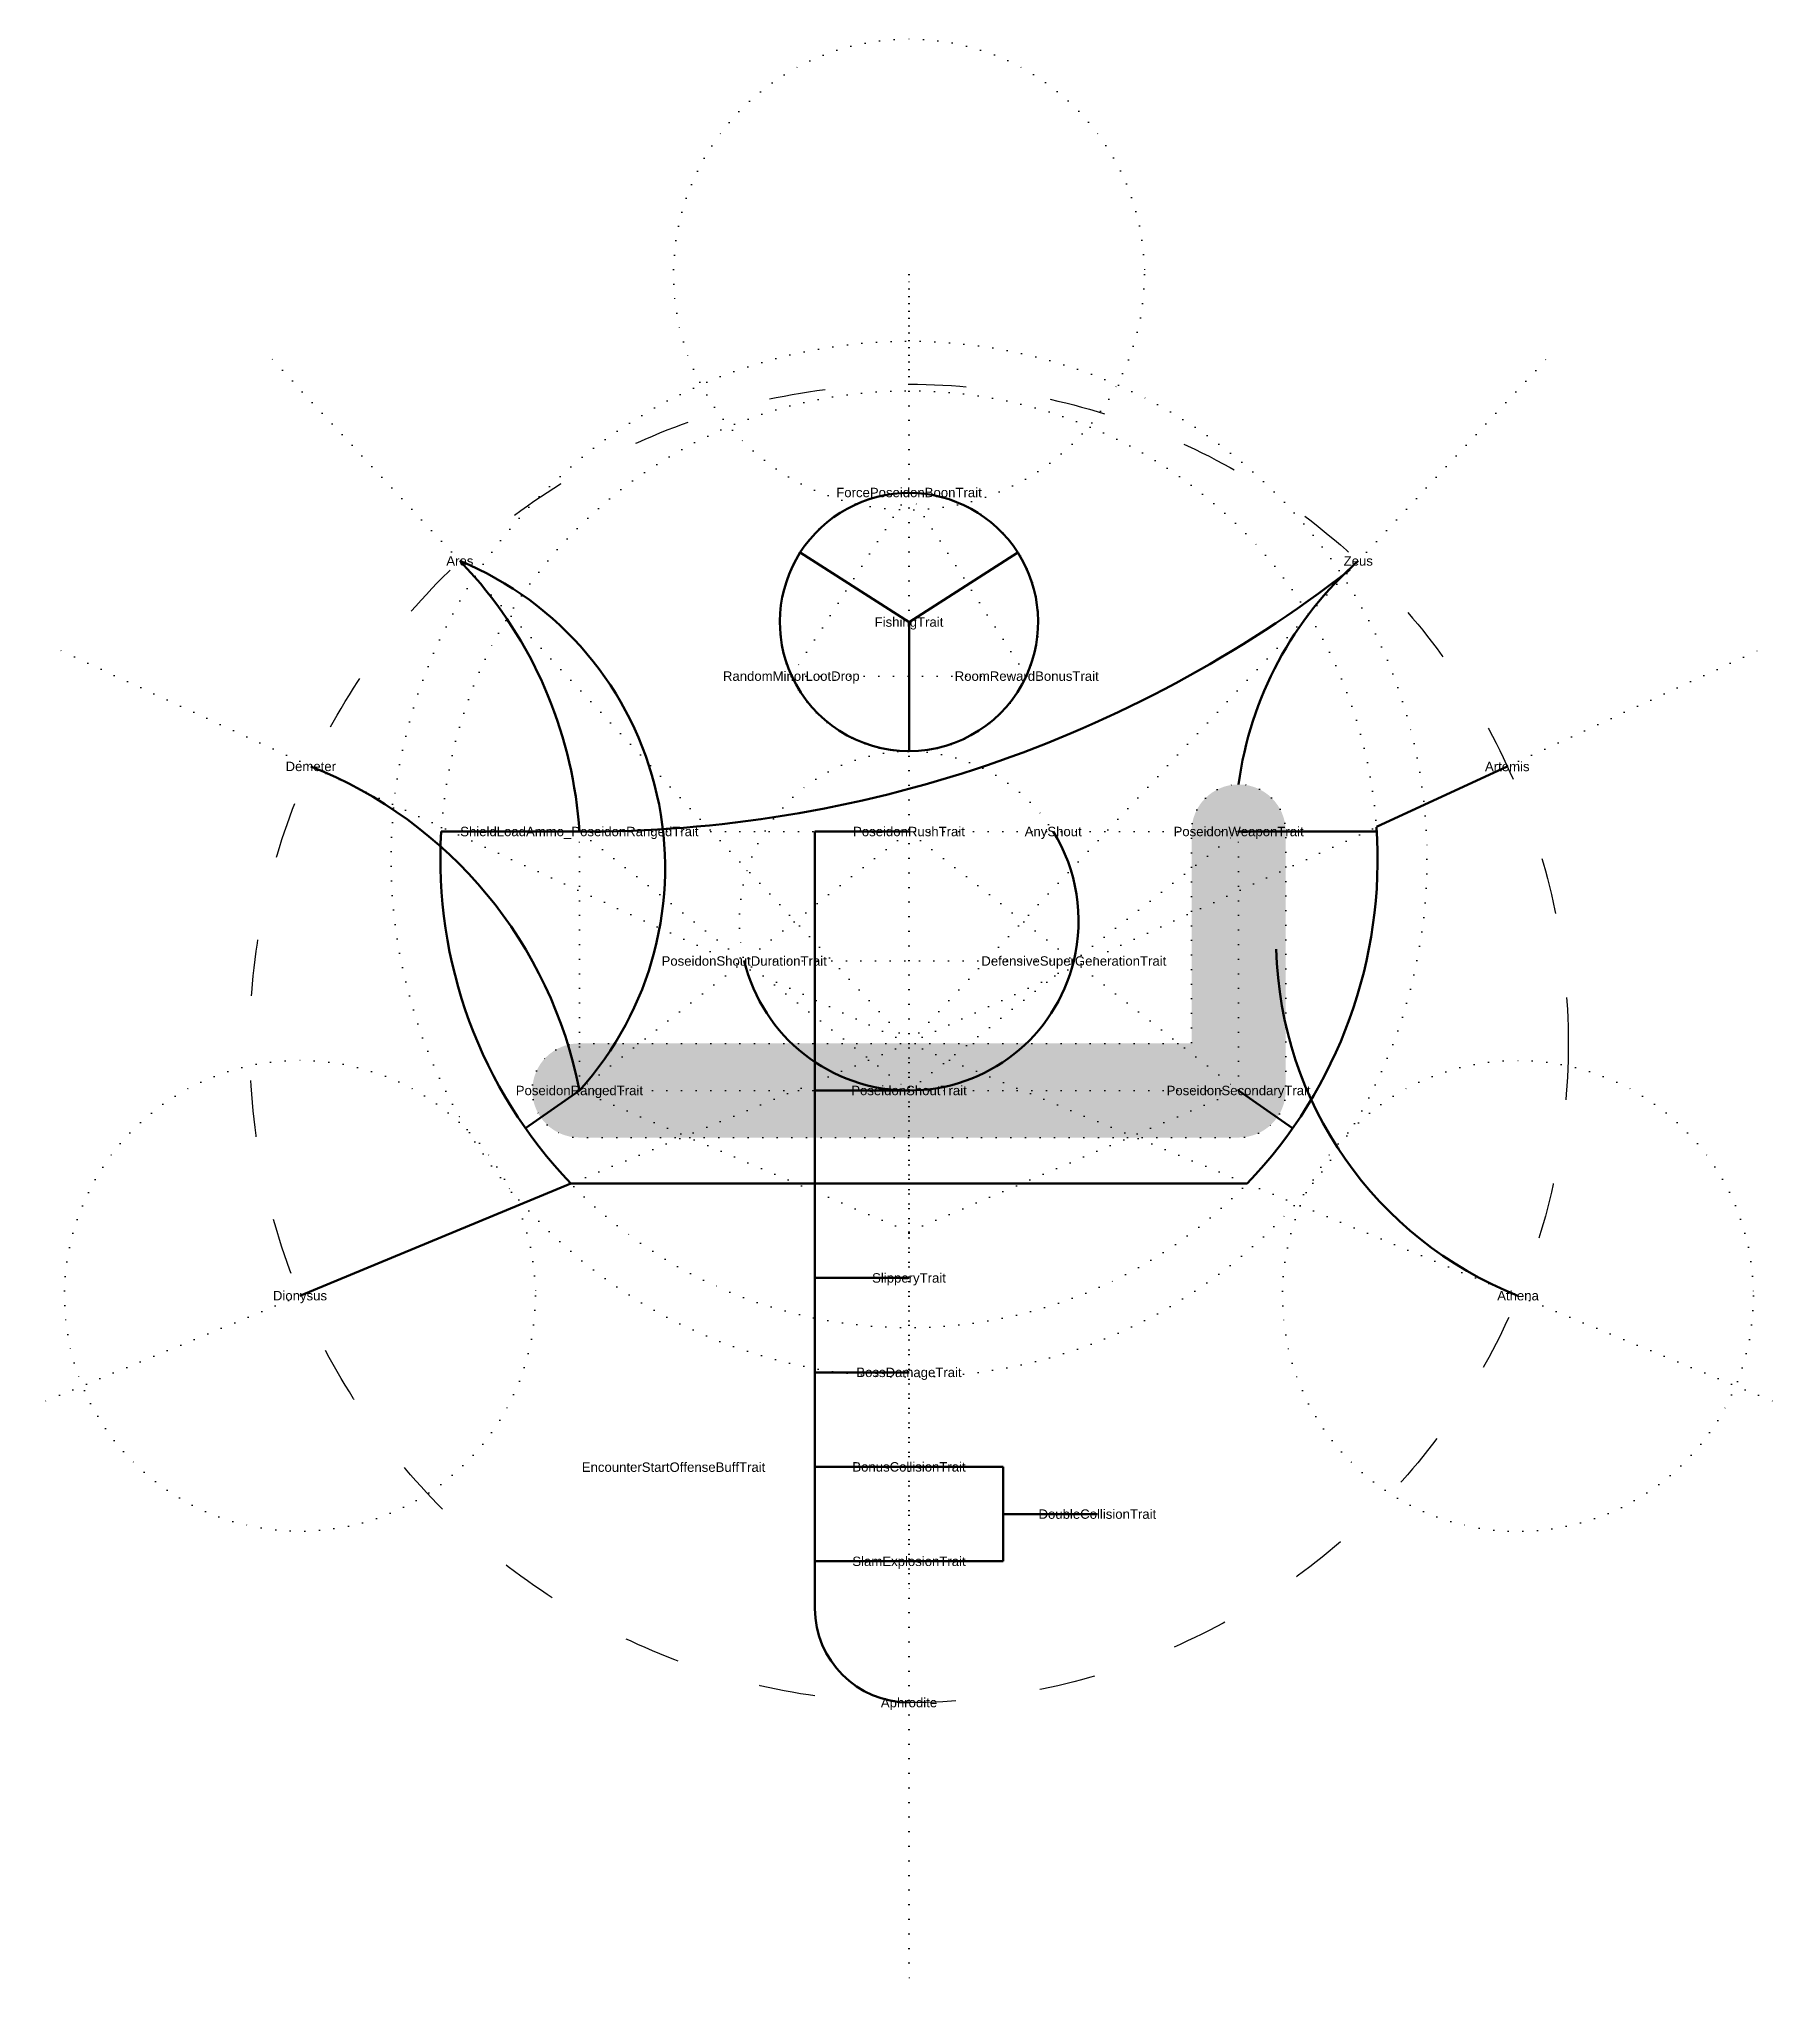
# Model space of a CAD drawing. Header units: millimetres. Extents: x -185 to 185, y -200 to 213.
import ezdxf
from ezdxf.enums import TextEntityAlignment as Align

# ---------------------------------------------------------------- set-up
doc = ezdxf.new("R2010")
doc.units = ezdxf.units.MM
doc.linetypes.add('ACAD_ISO03W100', pattern=[30, 12, -18])
doc.linetypes.add('ACAD_ISO07W100', pattern=[3, 0, -3])
for name, color, linetype, lineweight, true_color in [('Boons', 1, 'Continuous', 25, 0xff0000), ('C ... Basics', 4, 'Continuous', 50, 0x00ffff), ('C ... Cast', 1, 'Continuous', 50, 0xff0000), ('C ... Double', 5, 'Continuous', 50, 0x0000ff), ('C ... ForcePoseidonBoonTrait', 176, 'Continuous', 50, 0x000080), ('C ... LoadAmmo', 16, 'Continuous', 50, 0x800000), ('C ... LootRoom', 30, 'Continuous', 50, 0xff7f00), ('C ... NoDash', 136, 'Continuous', 50, 0x008080), ('C ... RandomMinorLootDrop', 96, 'Continuous', 50, 0x008000), ('C ... RoomRewardBonusTrait', 216, 'Continuous', 50, 0x800080), ('C ... ShellLoot', 3, 'Continuous', 50, 0x00ff00), ('C ... ShellRoom', 6, 'Continuous', 50, 0xff00ff), ('C ... Shout', 2, 'Continuous', 50, 0xffff00), ('Duos', 30, 'Continuous', 25, 0xff7f00)]:
    doc.layers.add(name, color=color, linetype=linetype, lineweight=lineweight, true_color=true_color)
doc.layers.add('Guidelines', color=18, linetype='ACAD_ISO07W100', lineweight=25, true_color=0x000000, plot=False)
doc.layers.add('LayoutRadius', color=18, linetype='ACAD_ISO03W100', lineweight=25, true_color=0x000000, plot=False)
doc.styles.add('textstyle11', font='')
doc.styles.add('textstyle12', font='')
doc.styles.add('textstyle13', font='')
doc.styles.add('textstyle14', font='')
doc.styles.add('textstyle15', font='')
doc.styles.add('textstyle16', font='')
doc.styles.add('textstyle17', font='')
doc.styles.add('textstyle18', font='')
doc.styles.add('textstyle19', font='')
doc.styles.add('textstyle20', font='')
doc.styles.add('textstyle21', font='')
doc.styles.add('textstyle22', font='')
doc.styles.add('textstyle23', font='')
doc.styles.add('textstyle24', font='')
doc.styles.add('textstyle25', font='')
doc.styles.add('textstyle26', font='')
doc.styles.add('textstyle27', font='')
doc.styles.add('textstyle28', font='')
doc.styles.add('textstyle29', font='')
doc.styles.add('textstyle30', font='')
doc.styles.add('textstyle31', font='')
doc.styles.add('textstyle32', font='')
doc.styles.add('textstyle33', font='')
doc.styles.add('textstyle34', font='')
doc.styles.add('textstyle35', font='')
doc.styles.add('textstyle36', font='')
doc.styles.get('textstyle11').set_extended_font_data('Arial')
doc.styles.get('textstyle12').set_extended_font_data('Arial')
doc.styles.get('textstyle13').set_extended_font_data('Arial')
doc.styles.get('textstyle14').set_extended_font_data('Arial')
doc.styles.get('textstyle15').set_extended_font_data('Arial')
doc.styles.get('textstyle16').set_extended_font_data('Arial')
doc.styles.get('textstyle17').set_extended_font_data('Arial')
doc.styles.get('textstyle18').set_extended_font_data('Arial')
doc.styles.get('textstyle19').set_extended_font_data('Arial')
doc.styles.get('textstyle20').set_extended_font_data('Arial')
doc.styles.get('textstyle21').set_extended_font_data('Arial')
doc.styles.get('textstyle22').set_extended_font_data('Arial')
doc.styles.get('textstyle23').set_extended_font_data('Arial')
doc.styles.get('textstyle24').set_extended_font_data('Arial')
doc.styles.get('textstyle25').set_extended_font_data('Arial')
doc.styles.get('textstyle26').set_extended_font_data('Arial')
doc.styles.get('textstyle27').set_extended_font_data('Arial')
doc.styles.get('textstyle28').set_extended_font_data('Arial')
doc.styles.get('textstyle29').set_extended_font_data('Arial')
doc.styles.get('textstyle30').set_extended_font_data('Arial')
doc.styles.get('textstyle31').set_extended_font_data('Arial')
doc.styles.get('textstyle32').set_extended_font_data('Arial')
doc.styles.get('textstyle33').set_extended_font_data('Arial')
doc.styles.get('textstyle34').set_extended_font_data('Arial')
doc.styles.get('textstyle35').set_extended_font_data('Arial')
doc.styles.get('textstyle36').set_extended_font_data('Arial')

msp = doc.modelspace()

# ---------------------------------------------------------------- hatches: boundary and pattern name
at = {"layer": 'C ... NoDash', "transparency": 33554687}
h = msp.add_hatch(color=256, dxfattribs=at)
edge = h.paths.add_edge_path(flags=0)
edge.add_line((-70, 0), (60, 0))
edge.add_line((60, 0), (60, 45))
edge.add_arc((70, 45), 10, 0, 180, ccw=False)
edge.add_line((80, 45), (80, -10))
edge.add_arc((70, -10), 10, 270, 360, ccw=False)
edge.add_line((70, -20), (-70, -20))
edge.add_arc((-70, -10), 10, 90, 270, ccw=False)

# ---------------------------------------------------------------- linework, layer by layer
at = {"layer": 'C ... Basics'}
for p, q in [((99.28, 45.96), (127.05, 58.81)), ((-70, 45), (-99.35, 45)), ((-20, 45), (-20, -120)), ((0, 45), (-20, 45)), ((70, 45), (99.35, 45)), ((-70, -10), (-81.45, -18.04)), ((0, -10), (-20, -10)), ((70, -10), (81.43, -18.02)), ((-71.79, -29.74), (-129.34, -53.58)), ((-71.79, -29.74), (71.82, -29.75)), ((0, -49.81), (-20, -49.81)), ((0, -69.87), (-20, -69.87)), ((0, -89.94), (-20, -89.94)), ((0, -110), (-20, -110))]:
    msp.add_line(p, q, dxfattribs=at)
for centre, radius, start, end in [((0, 39.14), 99.52, 316.1918, 3.9212), ((0, 39.14), 99.52, 3.9212, 3.9278), ((0, 39.14), 99.52, 176.6261, 223.815), ((0.07, -119.93), 20.07, 180.1918, 269.8082)]:
    msp.add_arc(centre, radius, start, end, dxfattribs=at)
at = {"layer": 'C ... Cast'}
for centre, radius, start, end in [((-122.34, 37.29), 70.54, 317.9012, 67.541), ((-161.36, -27.65), 93.05, 10.9364, 68.3555)]:
    msp.add_arc(centre, radius, start, end, dxfattribs=at)
at = {"layer": 'C ... Double'}
for p, q in [((0, -89.94), (20, -89.94)), ((20, -89.94), (20, -110)), ((40, -99.97), (20, -99.97)), ((20, -110), (0, -110))]:
    msp.add_line(p, q, dxfattribs=at)
at = {"layer": 'C ... ForcePoseidonBoonTrait'}
for start, end in [(89.8742, 147.3213), (32.6609, 89.8742)]:
    msp.add_arc((0, 89.49), 27.42, start, end, dxfattribs=at)
at = {"layer": 'C ... LoadAmmo'}
msp.add_line((-92.24, 99.09), (-95.39, 102.47), dxfattribs=at)
for centre, radius, start, end in [((-68.58, 309.58), 264.58, 269.6924, 307.8175), ((-161.02, 39.19), 91.2, 3.6509, 41.0489)]:
    msp.add_arc(centre, radius, start, end, dxfattribs=at)
at = {"layer": 'C ... LootRoom'}
msp.add_line((0, 89.49), (0, 61.97), dxfattribs=at)
at = {"layer": 'C ... NoDash'}
for centre, radius, start, end in [((145.74, 44.98), 76.4, 131.2088, 172.4613), ((159.41, 22.06), 81.44, 181.4463, 248.3162)]:
    msp.add_arc(centre, radius, start, end, dxfattribs=at)
for p in [(70, 45), (-70, -10), (0, -10), (70, -10)]:
    msp.add_point(p, dxfattribs=at)
at = {"layer": 'C ... RandomMinorLootDrop'}
for start, end in [(147.3213, 204.7683), (204.7683, 270)]:
    msp.add_arc((0, 89.49), 27.42, start, end, dxfattribs=at)
at = {"layer": 'C ... RoomRewardBonusTrait'}
for start, end in [(335.4476, 32.6609), (270, 335.4476)]:
    msp.add_arc((0, 89.49), 27.42, start, end, dxfattribs=at)
at = {"layer": 'C ... ShellLoot'}
msp.add_line((0, 89.49), (-23.08, 104.29), dxfattribs=at)
at = {"layer": 'C ... ShellRoom'}
msp.add_line((0, 89.49), (23.08, 104.28), dxfattribs=at)
at = {"layer": 'C ... Shout'}
for start, end in [(346.3145, 31.7904), (193.6855, 270), (270, 346.3145)]:
    msp.add_arc((0, 26.02), 36.02, start, end, dxfattribs=at)
at = {"layer": 'Guidelines'}
for p, q in [((0, 163.33), (0, -116.67)), ((0, 140), (0, 163)), ((0, 0), (-136.27, 146.39)), ((0, 0), (136.3, 146.37)), ((0, 117), (-25, 78)), ((25, 78), (0, 117)), ((0, 0), (-181.48, 84.05)), ((0, 0), (181.5, 84.02)), ((-25, 78), (25, 78)), ((-70, -10), (-70, 45)), ((-70, 45), (0, -10)), ((0, 45), (-70, -10)), ((-70, 45), (70, 45)), ((0, -10), (70, 45)), ((0, 45), (70, -10)), ((70, -10), (70, 45)), ((-35, 17.5), (35, 17.5)), ((0, 0), (-184.78, -76.54)), ((0, 0), (0, -200)), ((0, 0), (184.78, -76.54)), ((0, -40), (-70, -10)), ((-70, -10), (70, -10)), ((0, -40), (70, -10))]:
    msp.add_line(p, q, dxfattribs=at)
at = {"layer": 'Guidelines', "flags": 128}
msp.add_lwpolyline([(-70, 0), (60, 0), (60, 45, -1), (80, 45), (80, -10, -0.414214), (70, -20), (-70, -20, -1)], format="xyb", close=True, dxfattribs=at)
at = {"layer": 'Guidelines'}
for centre, radius in [((0, 163.33), 50), ((0, 39.14), 110), ((0, 39.14), 99.49), ((0, 89.49), 27.51), ((0, 26.02), 36.02), ((-129.34, -53.58), 50), ((129.32, -53.62), 50)]:
    msp.add_circle(centre, radius, dxfattribs=at)
at = {"layer": 'LayoutRadius'}
msp.add_circle((0, 0), 140, dxfattribs=at)

# ---------------------------------------------------------------- texts
at = {"layer": 'Boons'}
for s, style, p in [('ForcePoseidonBoonTrait', 'textstyle20', (0, 117)), ('FishingTrait', 'textstyle23', (0, 89.49)), ('RandomMinorLootDrop', 'textstyle21', (-25, 78)), ('RoomRewardBonusTrait', 'textstyle22', (25, 78)), ('ShieldLoadAmmo_PoseidonRangedTrait', 'textstyle15', (-70, 45)), ('PoseidonRushTrait', 'textstyle16', (0, 45)), ('AnyShout', 'textstyle19', (30.62, 45)), ('PoseidonWeaponTrait', 'textstyle14', (70, 45)), ('PoseidonShoutDurationTrait', 'textstyle17', (-35, 17.5)), ('DefensiveSuperGenerationTrait', 'textstyle18', (35, 17.5)), ('PoseidonRangedTrait', 'textstyle11', (-70, -10)), ('PoseidonShoutTrait', 'textstyle12', (0, -10)), ('PoseidonSecondaryTrait', 'textstyle13', (70, -10)), ('SlipperyTrait', 'textstyle27', (0, -49.81)), ('BossDamageTrait', 'textstyle26', (0, -69.87)), ('BonusCollisionTrait', 'textstyle25', (0, -89.94)), ('DoubleCollisionTrait', 'textstyle28', (40, -99.97)), ('SlamExplosionTrait', 'textstyle24', (0, -110))]:
    msp.add_text(s, height=2, dxfattribs=dict(at, style=style)).set_placement(p, align=Align.MIDDLE_CENTER)
at = {"layer": 'C ... Cast', "style": 'textstyle29'}
msp.add_text('EncounterStartOffenseBuffTrait', height=2, dxfattribs=at).set_placement((-50, -90), align=Align.MIDDLE_CENTER)
at = {"layer": 'Duos'}
for s, style, p in [('Ares', 'textstyle34', (-95.39, 102.47)), ('Zeus', 'textstyle33', (95.41, 102.46)), ('Demeter', 'textstyle35', (-127.04, 58.83)), ('Artemis', 'textstyle32', (127.05, 58.81)), ('Dionysus', 'textstyle30', (-129.34, -53.58)), ('Athena', 'textstyle31', (129.34, -53.58)), ('Aphrodite', 'textstyle36', (0, -140))]:
    msp.add_text(s, height=2, dxfattribs=dict(at, style=style)).set_placement(p, align=Align.MIDDLE_CENTER)

doc.saveas('drawing.dxf')
